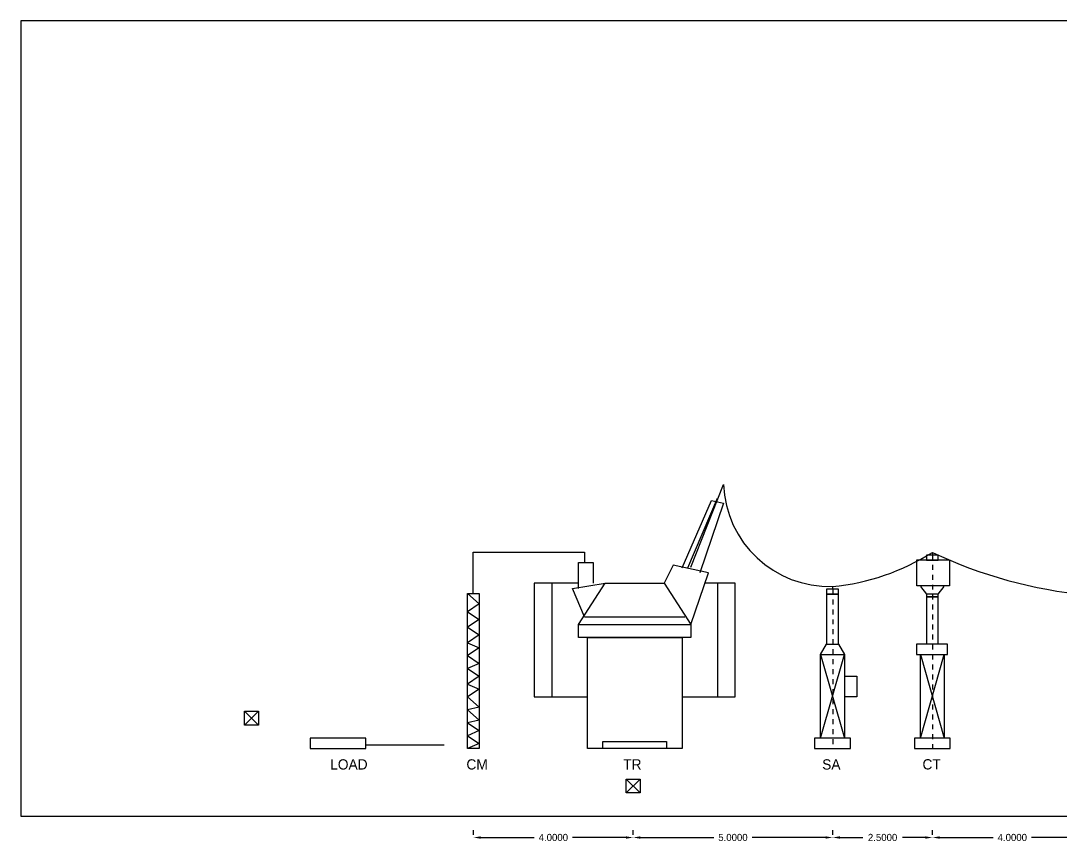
# Model space of a CAD drawing. Extents: x -47.7 to 30.4, y 1.5 to 22.9.
# Drawn here: x -47.67 to -21.63, y 2.36 to 22.94 of the extents above; entities that cross this region are included whole.
import ezdxf

# ---------------------------------------------------------------- set-up
doc = ezdxf.new("R2010")
doc.units = 0
doc.header["$MEASUREMENT"] = 0
doc.linetypes.add('PUTUS', pattern=[0.25, 0.125, -0.125])
doc.layers.get('0').update_dxf_attribs({"linetype": 'CONTINUOUS'})
doc.layers.get('Defpoints').update_dxf_attribs({"linetype": 'CONTINUOUS'})
doc.dimstyles.get("Standard").update_dxf_attribs({"dimtxt": 0.18, "dimasz": 0.18, "dimexe": 0.18, "dimexo": 0.0625, "dimgap": 0.09, "dimtad": 0, "dimtih": 1, "dimtoh": 1, "dimdec": 4, "dimzin": 0, "dimdsep": 46, "dimtxsty": 'Standard', "dimcen": 0.09, "dimadec": 0, "dimazin": 0, "dimtfac": 1, "dimtdec": 4, "dimtofl": 0, "dimtmove": 0, "dimatfit": 3, "dimfxl": 1, "dimtolj": 1, "dimtzin": 0, "dimarcsym": 0})

# ---------------------------------------------------------------- blocks, each defined once
blk = doc.blocks.new('*D10')
at = {"color": 0, "lineweight": -2, "transparency": 16777216}
for p, q in [((-24.826, 2.538), (-24.826, 2.655)), ((-20.826, 2.538), (-20.826, 2.655)), ((-24.646, 2.475), (-23.306, 2.475)), ((-21.006, 2.475), (-22.346, 2.475))]:
    blk.add_line(p, q, dxfattribs=at)
at = {"color": 0, "transparency": 16777216}
for points in [[(-24.646, 2.505), (-24.646, 2.445), (-24.826, 2.475)], [(-21.006, 2.505), (-21.006, 2.445), (-20.826, 2.475)]]:
    blk.add_solid(points, dxfattribs=at)
at = {"layer": 'Defpoints', "color": 0, "transparency": 16777216}
for p in [(-24.826, 2.475), (-24.826, 2.475), (-20.826, 2.475)]:
    blk.add_point(p, dxfattribs=at)
at = {"color": 0, "transparency": 16777216, "insert": (-22.826, 2.475), "char_height": 0.18, "attachment_point": 5}
blk.add_mtext('\\A1;4.0000', dxfattribs=at)
blk = doc.blocks.new('*D11')
at = {"color": 0, "lineweight": -2, "transparency": 16777216}
for p, q in [((-27.326, 2.538), (-27.326, 2.655)), ((-24.826, 2.538), (-24.826, 2.655)), ((-27.146, 2.475), (-26.571, 2.475)), ((-25.006, 2.475), (-25.581, 2.475))]:
    blk.add_line(p, q, dxfattribs=at)
at = {"color": 0, "transparency": 16777216}
for points in [[(-27.146, 2.505), (-27.146, 2.445), (-27.326, 2.475)], [(-25.006, 2.505), (-25.006, 2.445), (-24.826, 2.475)]]:
    blk.add_solid(points, dxfattribs=at)
at = {"layer": 'Defpoints', "color": 0, "transparency": 16777216}
for p in [(-27.326, 2.475), (-27.326, 2.475), (-24.826, 2.475)]:
    blk.add_point(p, dxfattribs=at)
at = {"color": 0, "transparency": 16777216, "insert": (-26.076, 2.475), "char_height": 0.18, "attachment_point": 5}
blk.add_mtext('\\A1;2.5000', dxfattribs=at)
blk = doc.blocks.new('*D12')
at = {"color": 0, "lineweight": -2, "transparency": 16777216}
for p, q in [((-32.326, 2.538), (-32.326, 2.655)), ((-27.326, 2.538), (-27.326, 2.655)), ((-32.146, 2.475), (-30.306, 2.475)), ((-27.506, 2.475), (-29.346, 2.475))]:
    blk.add_line(p, q, dxfattribs=at)
at = {"color": 0, "transparency": 16777216}
for points in [[(-32.146, 2.505), (-32.146, 2.445), (-32.326, 2.475)], [(-27.506, 2.505), (-27.506, 2.445), (-27.326, 2.475)]]:
    blk.add_solid(points, dxfattribs=at)
at = {"layer": 'Defpoints', "color": 0, "transparency": 16777216}
for p in [(-32.326, 2.475), (-32.326, 2.475), (-27.326, 2.475)]:
    blk.add_point(p, dxfattribs=at)
at = {"color": 0, "transparency": 16777216, "insert": (-29.826, 2.475), "char_height": 0.18, "attachment_point": 5}
blk.add_mtext('\\A1;5.0000', dxfattribs=at)
blk = doc.blocks.new('*D13')
at = {"color": 0, "lineweight": -2, "transparency": 16777216}
for p, q in [((-36.326, 2.538), (-36.326, 2.655)), ((-32.326, 2.538), (-32.326, 2.655)), ((-36.146, 2.475), (-34.806, 2.475)), ((-32.506, 2.475), (-33.846, 2.475))]:
    blk.add_line(p, q, dxfattribs=at)
at = {"color": 0, "transparency": 16777216}
for points in [[(-36.146, 2.505), (-36.146, 2.445), (-36.326, 2.475)], [(-32.506, 2.505), (-32.506, 2.445), (-32.326, 2.475)]]:
    blk.add_solid(points, dxfattribs=at)
at = {"layer": 'Defpoints', "color": 0, "transparency": 16777216}
for p in [(-36.326, 2.475), (-36.326, 2.475), (-32.326, 2.475)]:
    blk.add_point(p, dxfattribs=at)
at = {"color": 0, "transparency": 16777216, "insert": (-34.326, 2.475), "char_height": 0.18, "attachment_point": 5}
blk.add_mtext('\\A1;4.0000', dxfattribs=at)

msp = doc.modelspace()

# ---------------------------------------------------------------- linework, layer by layer
at = {"linetype": 'Continuous'}
for p, q in [((-47.67067, 22.9415), (-47.67067, 3.00699)), ((30.44455, 22.9415), (-47.67067, 22.9415)), ((-25.22297, 7.32232), (-25.22297, 7.06202)), ((-24.44793, 7.32232), (-25.22297, 7.32232)), ((-24.44793, 7.06202), (-24.44793, 7.32232)), ((-25.22297, 7.06202), (-24.44793, 7.06202)), ((-47.67067, 3.00699), (30.44455, 3.00699))]:
    msp.add_line(p, q, dxfattribs=at)
at = {"color": 33, "linetype": 'Continuous'}
msp.add_line((-30.88019, 9.25081), (-30.06541, 11.32193), dxfattribs=at)
at = {"color": 247, "linetype": 'Continuous'}
msp.add_line((-30.95426, 9.23346), (-30.21355, 10.98096), dxfattribs=at)
at = {"color": 247}
for p, q in [((-31.1024, 9.23346), (-30.36169, 10.91624)), ((-30.06541, 10.85152), (-30.65798, 9.10401)), ((-30.36169, 10.91624), (-30.06541, 10.85152)), ((-25.21669, 8.78256), (-25.21669, 9.42978)), ((-25.21669, 9.42978), (-24.40191, 9.42978)), ((-24.40191, 9.42978), (-24.40191, 8.78256)), ((-33.69488, 9.3629), (-33.32453, 9.3629)), ((-33.69488, 8.71568), (-33.69488, 9.3629)), ((-33.32453, 9.3629), (-33.32453, 8.84512)), ((-24.40191, 8.78256), (-25.21669, 8.78256)), ((-27.48053, 8.56924), (-27.48053, 7.32415)), ((-27.18054, 8.56924), (-27.48053, 8.56924)), ((-27.18054, 7.32415), (-27.18054, 8.56924)), ((-24.97966, 8.50587), (-24.97966, 7.3263)), ((-24.67967, 8.50587), (-24.97966, 8.50587)), ((-24.67967, 7.3263), (-24.67967, 8.50587)), ((-27.48053, 7.32415), (-27.18054, 7.32415)), ((-27.48053, 7.32415), (-27.18054, 7.32415)), ((-24.97966, 7.3263), (-24.67967, 7.3263)), ((-24.97966, 7.3263), (-24.67967, 7.3263)), ((-24.97966, 7.3263), (-24.67967, 7.3263))]:
    msp.add_line(p, q, dxfattribs=at)
at = {"color": 33}
for p, q in [((-36.33319, 9.62179), (-33.54674, 9.62179)), ((-36.33319, 8.58623), (-36.33319, 9.62179)), ((-33.54674, 9.62179), (-33.54674, 9.3629))]:
    msp.add_line(p, q, dxfattribs=at)
for p, q in [((-24.97966, 9.55437), (-24.97966, 9.42331)), ((-24.67967, 9.55437), (-24.97966, 9.55437)), ((-24.97966, 9.42331), (-24.67967, 9.42331)), ((-24.82967, 9.6199), (-24.82967, 9.55437)), ((-24.67967, 9.42331), (-24.67967, 9.55437)), ((-27.48053, 8.70031), (-27.48053, 8.56924)), ((-27.18054, 8.70031), (-27.48053, 8.70031)), ((-27.33053, 8.76584), (-27.33053, 8.70031)), ((-27.18054, 8.56924), (-27.18054, 8.70031)), ((-25.12965, 8.768), (-24.97966, 8.5714)), ((-24.67967, 8.5714), (-24.52968, 8.768)), ((-36.48134, 4.70289), (-36.48134, 8.58623)), ((-36.48134, 8.58623), (-36.18505, 8.58623)), ((-36.48134, 8.58623), (-36.18505, 8.32734)), ((-36.18505, 8.58623), (-36.18505, 4.70289)), ((-27.48053, 8.56924), (-27.18054, 8.56924)), ((-24.97966, 8.5714), (-24.97966, 8.50587)), ((-24.67967, 8.5714), (-24.97966, 8.5714)), ((-24.97966, 8.50587), (-24.67967, 8.50587)), ((-24.67967, 8.50587), (-24.67967, 8.5714)), ((-36.18505, 8.32734), (-36.48134, 8.13318)), ((-36.48134, 8.13318), (-36.18505, 7.93901)), ((-36.18505, 7.93901), (-36.48134, 7.74484)), ((-36.48134, 7.74484), (-36.18505, 7.55067)), ((-36.18505, 7.55067), (-36.48134, 7.35651)), ((-36.48134, 7.35651), (-36.18505, 7.22706)), ((-27.63052, 7.06202), (-27.48053, 7.32415)), ((-27.18054, 7.32415), (-27.03055, 7.06202)), ((-36.18505, 7.22706), (-36.48134, 7.03289)), ((-36.48134, 7.03289), (-36.18505, 6.83873)), ((-36.18505, 6.83873), (-36.48134, 6.70928)), ((-36.48134, 6.70928), (-36.18505, 6.51512)), ((-36.18505, 6.51512), (-36.48134, 6.32095)), ((-36.48134, 6.32095), (-36.18505, 6.1915)), ((-36.18505, 6.1915), (-36.48134, 5.99734)), ((-36.48134, 5.99734), (-36.18505, 5.73845)), ((-36.18505, 5.73845), (-36.48134, 5.67372)), ((-42.0611, 5.29335), (-41.71346, 5.64098)), ((-42.0611, 5.64098), (-41.71346, 5.29335)), ((-36.48134, 5.67372), (-36.18505, 5.41483)), ((-36.18505, 5.41483), (-36.48134, 5.35011)), ((-36.48134, 5.35011), (-36.18505, 5.15594)), ((-36.18505, 5.15594), (-36.48134, 5.0265)), ((-36.48134, 5.0265), (-36.18505, 4.83233)), ((-36.18505, 4.83233), (-36.48134, 4.70289)), ((-36.18505, 4.70289), (-36.48134, 4.70289)), ((-32.49933, 3.59276), (-32.1517, 3.94039)), ((-32.49933, 3.94039), (-32.1517, 3.59276))]:
    msp.add_line(p, q)
at = {"linetype": 'PUTUS'}
for p, q in [((-24.82551, 9.56087), (-24.82551, 4.702)), ((-27.32551, 8.69223), (-27.32551, 4.69765))]:
    msp.add_line(p, q, dxfattribs=at)
at = {"color": 136}
for p, q in [((-31.32461, 9.29818), (-31.54683, 8.84512)), ((-30.43576, 9.10401), (-31.32461, 9.29818)), ((-30.88019, 7.80956), (-30.43576, 9.10401)), ((-34.80595, 8.84512), (-34.80595, 5.99734)), ((-33.69488, 8.84512), (-34.80595, 8.84512)), ((-34.36152, 8.84512), (-34.36152, 5.99734)), ((-33.84303, 8.71568), (-33.02825, 8.84512)), ((-33.54674, 8.00373), (-33.84303, 8.71568)), ((-33.69488, 7.80956), (-33.02825, 8.84512)), ((-33.02825, 8.84512), (-31.54683, 8.84512)), ((-31.54683, 8.84512), (-30.88019, 7.80956)), ((-29.76913, 8.84512), (-30.50983, 8.84512)), ((-30.21355, 8.84512), (-30.21355, 5.99734)), ((-29.76913, 5.99734), (-29.76913, 8.84512)), ((-33.54674, 8.00373), (-31.02833, 8.00373)), ((-33.69488, 7.48595), (-33.69488, 7.80956)), ((-33.69488, 7.80956), (-30.88019, 7.80956)), ((-30.88019, 7.80956), (-30.88019, 7.48595)), ((-30.88019, 7.48595), (-33.69488, 7.48595)), ((-33.47267, 4.70289), (-33.47267, 7.48595)), ((-33.47267, 7.48595), (-31.1024, 7.48595)), ((-31.1024, 7.48595), (-31.1024, 4.70289)), ((-34.80595, 5.99734), (-33.47267, 5.99734)), ((-31.1024, 5.99734), (-29.76913, 5.99734)), ((-31.1024, 4.70289), (-33.47267, 4.70289))]:
    msp.add_line(p, q, dxfattribs=at)
at = {"color": 15}
for p, q in [((-27.63052, 4.96501), (-27.63052, 7.06202)), ((-27.63052, 7.06202), (-27.03055, 7.06202)), ((-27.63052, 4.96501), (-27.03055, 7.06202)), ((-27.63052, 7.06202), (-27.03055, 4.96501)), ((-27.03055, 7.06202), (-27.03055, 4.96501)), ((-25.12965, 7.06418), (-24.52968, 4.96717)), ((-25.12965, 4.96717), (-24.52968, 7.06418)), ((-25.12965, 4.96717), (-25.12965, 7.06418)), ((-25.12965, 7.06418), (-24.52968, 7.06418)), ((-24.52968, 7.06418), (-24.52968, 4.96717)), ((-40.42209, 4.96501), (-40.42209, 4.70289)), ((-39.02798, 4.96501), (-40.42209, 4.96501)), ((-39.02798, 4.70289), (-39.02798, 4.96501)), ((-27.78051, 4.96501), (-27.78051, 4.70289)), ((-26.88055, 4.96501), (-27.78051, 4.96501)), ((-27.03055, 4.96501), (-27.63052, 4.96501)), ((-26.88055, 4.70289), (-26.88055, 4.96501)), ((-25.27965, 4.96717), (-25.27965, 4.70505)), ((-24.37968, 4.96717), (-25.27965, 4.96717)), ((-24.52968, 4.96717), (-25.12965, 4.96717)), ((-24.37968, 4.70505), (-24.37968, 4.96717)), ((-40.42209, 4.70289), (-39.02798, 4.70289)), ((-39.02798, 4.80037), (-37.06473, 4.80037)), ((-33.0875, 4.70289), (-33.0875, 4.87764)), ((-33.0875, 4.87764), (-31.48757, 4.87764)), ((-31.48757, 4.70289), (-33.0875, 4.70289)), ((-31.48757, 4.87764), (-31.48757, 4.70289)), ((-27.78051, 4.70289), (-26.88055, 4.70289)), ((-25.27965, 4.70505), (-24.37968, 4.70505))]:
    msp.add_line(p, q, dxfattribs=at)
at = {"color": 7}
for p, q in [((-27.01758, 6.51512), (-26.7213, 6.51512)), ((-26.7213, 6.51512), (-26.7213, 5.99734)), ((-26.7213, 5.99734), (-27.01758, 5.99734))]:
    msp.add_line(p, q, dxfattribs=at)
for points in [[(-42.0611, 5.29335), (-42.0611, 5.64098), (-41.71346, 5.64098), (-41.71346, 5.29335)], [(-32.49933, 3.59276), (-32.49933, 3.94039), (-32.1517, 3.94039), (-32.1517, 3.59276)]]:
    msp.add_lwpolyline(points, close=True)
at = {"color": 33}
for centre, radius, start, end in [((-27.40169, 11.43083), 2.66595, 182.341153, 271.529426), ((-27.86571, 14.42147), 5.68089, 275.405616, 302.305283), ((-19.89117, 20.03312), 11.52492, 244.627246, 264.697967)]:
    msp.add_arc(centre, radius, start, end, dxfattribs=at)

# ---------------------------------------------------------------- texts
at = {"color": 3}
for s, p in [('LOAD', (-39.91795, 4.17797)), ('CM', (-36.50418, 4.17797)), ('TR', (-32.5759, 4.17797)), ('SA', (-27.5901, 4.17797)), ('CT', (-25.07705, 4.18013))]:
    msp.add_text(s, height=0.257506, dxfattribs=at).set_placement(p)

# ---------------------------------------------------------------- dimensions: what is measured, and where the dimension line sits
at = {"color": 7}
for base, p1, p2, picture, middle in [((-36.32551, 2.47521), (-32.32551, 2.47521), (-36.32551, 2.47521), '*D13', (-34.32551, 2.47521)), ((-32.32551, 2.47521), (-27.32551, 2.47521), (-32.32551, 2.47521), '*D12', (-29.82551, 2.47521)), ((-27.32551, 2.47521), (-24.82551, 2.47521), (-27.32551, 2.47521), '*D11', (-26.07551, 2.47521)), ((-24.82551, 2.47521), (-20.82551, 2.47521), (-24.82551, 2.47521), '*D10', (-22.82551, 2.47521))]:
    dim = msp.add_linear_dim(base=base, p1=p1, p2=p2, dimstyle='Standard', dxfattribs=at)
    dim.commit()
    dim.dimension.update_dxf_attribs({"geometry": picture, "text_midpoint": middle})

doc.saveas('drawing.dxf')
